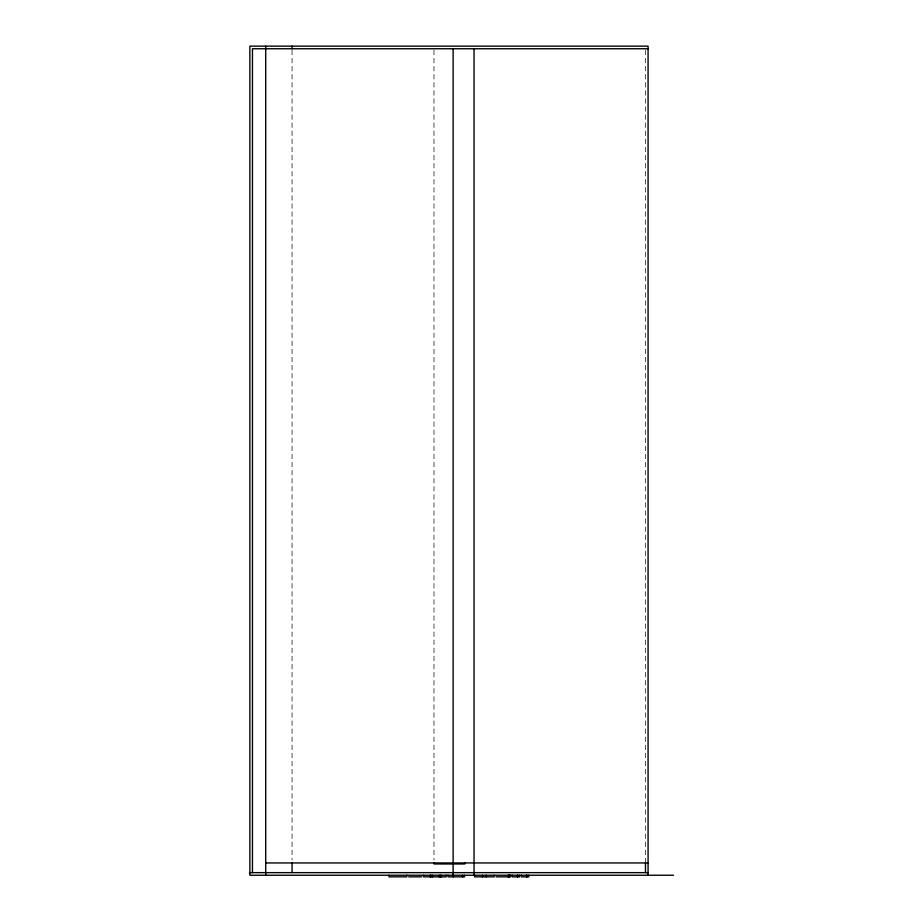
<?xml version="1.0" encoding="UTF-8"?>
<svg xmlns="http://www.w3.org/2000/svg" width="923" height="923" viewBox="0 0 923 923"><rect width="100%" height="100%" fill="white"/><g stroke="black" fill="none" stroke-linecap="round" stroke-linejoin="round"><path stroke-width="0.69" stroke-dasharray="4.62 3.46" d="M645.477 50.188L645.477 862.947M433.972 50.188L433.972 860.074M292.06 50.188L292.06 860.074"/><path stroke-width="1.38" d="M648.073 48.746L252.464 48.746L252.464 872.639M265.709 862.947L648.073 862.947M249.464 872.639L648.073 872.639M673.536 875.235L249.868 875.235L249.868 46.15L648.073 46.15L648.073 875.235M408.693 876.85L421.788 876.85M495.986 876.85L510.557 876.85L510.557 875.235M645.477 862.947L645.477 872.639M528.798 875.235L528.798 876.85L521.414 876.85L521.414 875.235M526.86 875.235L526.86 876.85M526.733 875.235L526.733 876.85M519.591 875.235L519.591 876.85L512.207 876.85L512.207 875.235M517.641 875.235L517.641 876.85M517.515 875.235L517.515 876.85M509.438 875.235L509.438 876.85M509.069 875.235L509.069 876.85M508.769 875.235L508.769 876.85M508.238 875.235L508.238 876.85M494.197 875.235L494.197 876.85L474.572 876.85L474.572 875.235M486.167 875.235L486.167 876.85M482.579 875.235L482.579 876.85M474.053 48.746L474.053 875.235M464.788 862.947L464.788 863.963L433.972 863.963L433.972 862.947M464.569 875.235L464.569 876.85L448.036 876.85L448.036 875.235M462.608 875.235L462.608 876.85M453.355 875.235L453.355 876.85M453.124 48.746L453.124 875.235M446.178 875.235L446.178 876.85L423.553 876.85L423.553 875.235M441.159 875.235L441.159 876.85M440.294 875.235L440.294 876.85M438.99 875.235L438.99 876.85M432.437 875.235L432.437 876.85M430.937 875.235L430.937 876.85M430.222 875.235L430.222 876.85M406.812 875.235L406.812 876.85L388.975 876.85L388.975 875.235M292.06 46.15L292.06 48.746M292.06 862.947L292.06 872.639M265.709 46.15L265.709 875.235"/></g></svg>
